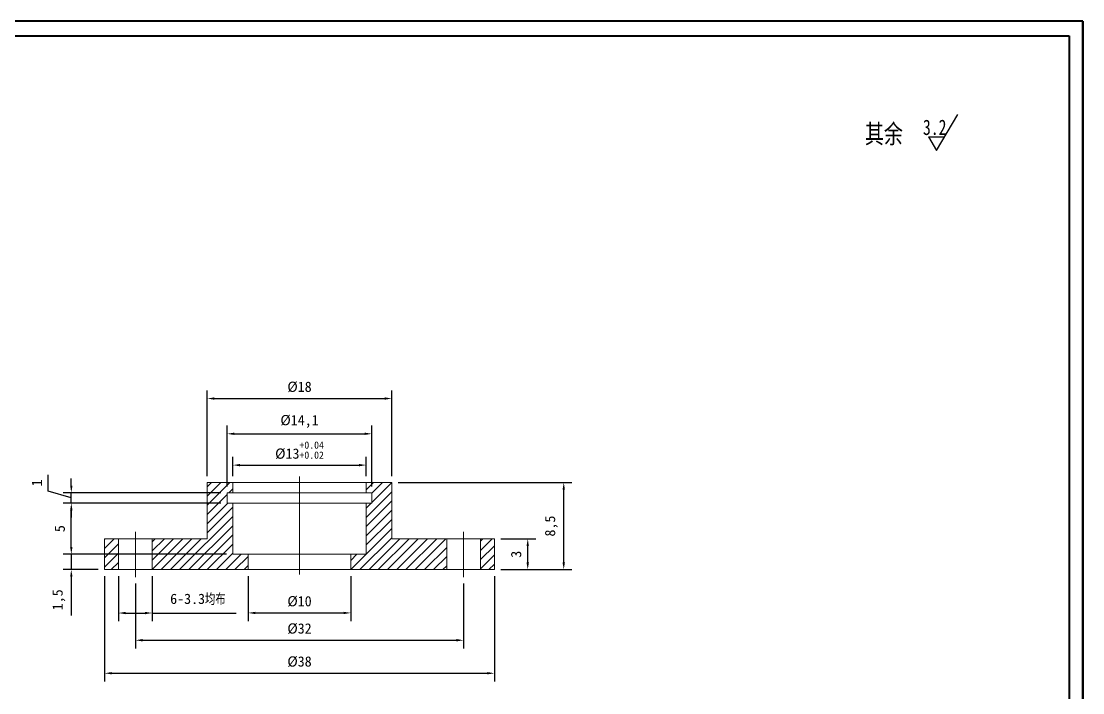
# Model space of a CAD drawing. Header units: millimetres. Extents: x 0 to 1802, y 0 to 841.
# Drawn here: x 1698.3 to 1801.8, y 173.7 to 239.2 of the extents above; entities that cross this region are included whole.
import ezdxf

# ---------------------------------------------------------------- set-up
doc = ezdxf.new("R2010")
doc.units = ezdxf.units.MM
doc.header["$PDSIZE"] = -1
doc.linetypes.add('ACAD_ISO04W100', pattern=[30, 24, -3, 0, -3])
doc.layers.add('9', color=7, linetype='Continuous')
doc.layers.add('中心线', color=6, linetype='ACAD_ISO04W100', lineweight=0)
doc.layers.add('尺寸线', color=100, linetype='Continuous', lineweight=5)
doc.dimstyles.new('Annotative', dxfattribs={"dimscale": 0, "dimtxt": 2.5, "dimasz": 2.5, "dimexe": 1.25, "dimexo": 0.625, "dimtad": 1, "dimtxsty": 'Standard', "dimcen": 2.5, "dimadec": 0, "dimazin": 0, "dimtfac": 1, "dimtmove": 0, "dimatfit": 3, "dimfxl": 1, "dimarcsym": 0})
pattern_1 = [(45, (1308.8756, 142.25443), (-0.4490128, 0.4490128), [])]

# ---------------------------------------------------------------- blocks, each defined once
blk = doc.blocks.new('*D45')
at = {"layer": 'Defpoints', "color": 0, "transparency": 16777216}
for p in [(1734.41, 202.4), (1716.41, 194.21), (1734.41, 194.21)]:
    blk.add_point(p, dxfattribs=at)
at = {"layer": '尺寸线', "color": 0, "lineweight": -2, "transparency": 16777216}
for p, q in [((1716.41, 194.83), (1716.41, 203.2)), ((1734.41, 194.83), (1734.41, 203.2)), ((1717.11, 202.4), (1733.71, 202.4))]:
    blk.add_line(p, q, dxfattribs=at)
at = {"layer": '尺寸线', "color": 0, "transparency": 16777216}
for points in [[(1717.11, 202.52), (1717.11, 202.29), (1716.41, 202.4)], [(1733.71, 202.52), (1733.71, 202.29), (1734.41, 202.4)]]:
    blk.add_solid(points, dxfattribs=at)
at = {"layer": '尺寸线', "color": 0, "transparency": 16777216, "insert": (1725.41, 203.53), "char_height": 1, "attachment_point": 5}
blk.add_mtext('%%C18', dxfattribs=at)
blk = doc.blocks.new('*D47')
at = {"layer": 'Defpoints', "color": 0, "transparency": 16777216}
for p in [(1731.91, 195.91), (1718.91, 194.21), (1731.91, 194.21)]:
    blk.add_point(p, dxfattribs=at)
at = {"layer": '尺寸线', "color": 0, "lineweight": -2, "transparency": 16777216}
for p, q in [((1718.91, 194.83), (1718.91, 196.71)), ((1731.91, 194.83), (1731.91, 196.71)), ((1719.61, 195.91), (1731.21, 195.91))]:
    blk.add_line(p, q, dxfattribs=at)
at = {"layer": '尺寸线', "color": 0, "transparency": 16777216}
for points in [[(1719.61, 196.02), (1719.61, 195.79), (1718.91, 195.91)], [(1731.21, 196.02), (1731.21, 195.79), (1731.91, 195.91)]]:
    blk.add_solid(points, dxfattribs=at)
at = {"layer": '尺寸线', "color": 0, "transparency": 16777216, "insert": (1725.41, 197.35), "char_height": 1, "attachment_point": 5}
blk.add_mtext('%%C13{\\H0.7x;\\S+0.04^ +0.02;}', dxfattribs=at)
blk = doc.blocks.new('*D46')
at = {"layer": 'Defpoints', "color": 0, "transparency": 16777216}
for p in [(1732.46, 198.96), (1718.36, 193.21), (1732.46, 193.21)]:
    blk.add_point(p, dxfattribs=at)
at = {"layer": '尺寸线', "color": 0, "lineweight": -2, "transparency": 16777216}
for p, q in [((1718.36, 193.83), (1718.36, 199.76)), ((1732.46, 193.83), (1732.46, 199.76)), ((1719.06, 198.96), (1731.76, 198.96))]:
    blk.add_line(p, q, dxfattribs=at)
at = {"layer": '尺寸线', "color": 0, "transparency": 16777216}
for points in [[(1719.06, 199.08), (1719.06, 198.85), (1718.36, 198.96)], [(1731.76, 199.08), (1731.76, 198.85), (1732.46, 198.96)]]:
    blk.add_solid(points, dxfattribs=at)
at = {"layer": '尺寸线', "color": 0, "transparency": 16777216, "insert": (1725.41, 200.17), "char_height": 1, "attachment_point": 5}
blk.add_mtext('%%C14,1', dxfattribs=at)
blk = doc.blocks.new('*D51')
at = {"layer": 'Defpoints', "color": 0, "transparency": 16777216}
for p in [(1720.41, 185.71), (1730.41, 185.71), (1730.41, 181.49)]:
    blk.add_point(p, dxfattribs=at)
at = {"layer": '尺寸线', "color": 0, "lineweight": -2, "transparency": 16777216}
for p, q in [((1720.41, 185.08), (1720.41, 180.69)), ((1730.41, 185.08), (1730.41, 180.69)), ((1721.11, 181.49), (1729.71, 181.49))]:
    blk.add_line(p, q, dxfattribs=at)
at = {"layer": '尺寸线', "color": 0, "transparency": 16777216}
for points in [[(1721.11, 181.6), (1721.11, 181.37), (1720.41, 181.49)], [(1729.71, 181.6), (1729.71, 181.37), (1730.41, 181.49)]]:
    blk.add_solid(points, dxfattribs=at)
at = {"layer": '尺寸线', "color": 0, "transparency": 16777216, "insert": (1725.41, 182.61), "char_height": 1, "attachment_point": 5}
blk.add_mtext('%%C10', dxfattribs=at)
blk = doc.blocks.new('*D52')
at = {"layer": 'Defpoints', "color": 0, "transparency": 16777216}
for p in [(1709.41, 184.98), (1741.41, 184.98), (1741.41, 178.82)]:
    blk.add_point(p, dxfattribs=at)
at = {"layer": '尺寸线', "color": 0, "lineweight": -2, "transparency": 16777216}
for p, q in [((1709.41, 184.35), (1709.41, 178.02)), ((1741.41, 184.35), (1741.41, 178.02)), ((1710.11, 178.82), (1740.71, 178.82))]:
    blk.add_line(p, q, dxfattribs=at)
at = {"layer": '尺寸线', "color": 0, "transparency": 16777216}
for points in [[(1710.11, 178.94), (1710.11, 178.71), (1709.41, 178.82)], [(1740.71, 178.94), (1740.71, 178.71), (1741.41, 178.82)]]:
    blk.add_solid(points, dxfattribs=at)
at = {"layer": '尺寸线', "color": 0, "transparency": 16777216, "insert": (1725.41, 179.95), "char_height": 1, "attachment_point": 5}
blk.add_mtext('%%C32', dxfattribs=at)
blk = doc.blocks.new('*D53')
at = {"layer": 'Defpoints', "color": 0, "transparency": 16777216}
for p in [(1706.41, 185.71), (1744.41, 185.71), (1744.41, 175.6)]:
    blk.add_point(p, dxfattribs=at)
at = {"layer": '尺寸线', "color": 0, "lineweight": -2, "transparency": 16777216}
for p, q in [((1706.41, 185.08), (1706.41, 174.8)), ((1744.41, 185.08), (1744.41, 174.8)), ((1707.11, 175.6), (1743.71, 175.6))]:
    blk.add_line(p, q, dxfattribs=at)
at = {"layer": '尺寸线', "color": 0, "transparency": 16777216}
for points in [[(1707.11, 175.72), (1707.11, 175.49), (1706.41, 175.6)], [(1743.71, 175.72), (1743.71, 175.49), (1744.41, 175.6)]]:
    blk.add_solid(points, dxfattribs=at)
at = {"layer": '尺寸线', "color": 0, "transparency": 16777216, "insert": (1725.41, 176.73), "char_height": 1, "attachment_point": 5}
blk.add_mtext('%%C38', dxfattribs=at)
blk = doc.blocks.new('*D55')
at = {"layer": 'Defpoints', "color": 0, "transparency": 16777216}
for p in [(1734.41, 194.21), (1751.17, 194.21), (1744.41, 185.71)]:
    blk.add_point(p, dxfattribs=at)
at = {"layer": '尺寸线', "color": 0, "lineweight": -2, "transparency": 16777216}
for p, q in [((1735.03, 194.21), (1751.97, 194.21)), ((1751.17, 186.41), (1751.17, 193.51)), ((1745.03, 185.71), (1751.97, 185.71))]:
    blk.add_line(p, q, dxfattribs=at)
at = {"layer": '尺寸线', "color": 0, "transparency": 16777216}
for points in [[(1751.05, 193.51), (1751.28, 193.51), (1751.17, 194.21)], [(1751.05, 186.41), (1751.28, 186.41), (1751.17, 185.71)]]:
    blk.add_solid(points, dxfattribs=at)
at = {"layer": '尺寸线', "color": 0, "transparency": 16777216, "insert": (1749.96, 189.96), "char_height": 1, "attachment_point": 5, "rotation": 90}
blk.add_mtext('8,5', dxfattribs=at)
blk = doc.blocks.new('*D50')
at = {"layer": 'Defpoints', "color": 0, "transparency": 16777216}
for p in [(1703.16, 187.21), (1718.91, 187.21), (1706.41, 185.71)]:
    blk.add_point(p, dxfattribs=at)
at = {"layer": '尺寸线', "color": 0, "lineweight": -2, "transparency": 16777216}
for p, q in [((1703.16, 187.91), (1703.16, 188.61)), ((1718.28, 187.21), (1702.36, 187.21)), ((1703.16, 187.21), (1703.16, 185.71)), ((1705.78, 185.71), (1702.36, 185.71)), ((1703.16, 185.01), (1703.16, 181.23))]:
    blk.add_line(p, q, dxfattribs=at)
at = {"layer": '尺寸线', "color": 0, "transparency": 16777216}
for points in [[(1703.05, 187.91), (1703.28, 187.91), (1703.16, 187.21)], [(1703.05, 185.01), (1703.28, 185.01), (1703.16, 185.71)]]:
    blk.add_solid(points, dxfattribs=at)
at = {"layer": '尺寸线', "color": 0, "transparency": 16777216, "insert": (1701.95, 182.77), "char_height": 1, "attachment_point": 5, "rotation": 90}
blk.add_mtext('1,5', dxfattribs=at)
blk = doc.blocks.new('*D54')
at = {"layer": 'Defpoints', "color": 0, "transparency": 16777216}
for p in [(1744.41, 188.71), (1747.66, 188.71), (1744.41, 185.71)]:
    blk.add_point(p, dxfattribs=at)
at = {"layer": '尺寸线', "color": 0, "lineweight": -2, "transparency": 16777216}
for p, q in [((1745.03, 188.71), (1748.46, 188.71)), ((1747.66, 186.41), (1747.66, 188.01)), ((1745.03, 185.71), (1748.46, 185.71))]:
    blk.add_line(p, q, dxfattribs=at)
at = {"layer": '尺寸线', "color": 0, "transparency": 16777216}
for points in [[(1747.54, 188.01), (1747.77, 188.01), (1747.66, 188.71)], [(1747.54, 186.41), (1747.77, 186.41), (1747.66, 185.71)]]:
    blk.add_solid(points, dxfattribs=at)
at = {"layer": '尺寸线', "color": 0, "transparency": 16777216, "insert": (1746.53, 187.21), "char_height": 1, "attachment_point": 5, "rotation": 90}
blk.add_mtext('3', dxfattribs=at)
blk = doc.blocks.new('*D57')
at = {"layer": 'Defpoints', "color": 0, "transparency": 16777216}
for p in [(1707.76, 185.71), (1711.06, 185.71), (1711.06, 181.48)]:
    blk.add_point(p, dxfattribs=at)
at = {"layer": '尺寸线', "color": 0, "lineweight": -2, "transparency": 16777216}
for p, q in [((1707.76, 185.08), (1707.76, 180.68)), ((1711.06, 185.08), (1711.06, 180.68)), ((1708.46, 181.48), (1710.36, 181.48)), ((1711.06, 181.48), (1719.25, 181.48))]:
    blk.add_line(p, q, dxfattribs=at)
at = {"layer": '尺寸线', "color": 0, "transparency": 16777216}
for points in [[(1708.46, 181.59), (1708.46, 181.36), (1707.76, 181.48)], [(1710.36, 181.59), (1710.36, 181.36), (1711.06, 181.48)]]:
    blk.add_solid(points, dxfattribs=at)
at = {"layer": '尺寸线', "color": 0, "transparency": 16777216, "insert": (1715.5, 182.81), "char_height": 1, "attachment_point": 5}
blk.add_mtext('6-3.3{\\fHYSWLongFangSong|b0|i0|c134|p2;均布}', dxfattribs=at)
blk = doc.blocks.new('*D60')
at = {"layer": 'Defpoints', "color": 0, "transparency": 16777216}
for p in [(1703.16, 192.21), (1718.36, 192.21), (1718.91, 187.21)]:
    blk.add_point(p, dxfattribs=at)
at = {"layer": '尺寸线', "color": 0, "lineweight": -2, "transparency": 16777216}
for p, q in [((1717.73, 192.21), (1702.36, 192.21)), ((1703.16, 187.91), (1703.16, 191.51)), ((1718.28, 187.21), (1702.36, 187.21))]:
    blk.add_line(p, q, dxfattribs=at)
at = {"layer": '尺寸线', "color": 0, "transparency": 16777216}
for points in [[(1703.05, 191.51), (1703.28, 191.51), (1703.16, 192.21)], [(1703.05, 187.91), (1703.28, 187.91), (1703.16, 187.21)]]:
    blk.add_solid(points, dxfattribs=at)
at = {"layer": '尺寸线', "color": 0, "transparency": 16777216, "insert": (1702.04, 189.71), "char_height": 1, "attachment_point": 5, "rotation": 90}
blk.add_mtext('5', dxfattribs=at)
blk = doc.blocks.new('*D61')
at = {"layer": 'Defpoints', "color": 0, "transparency": 16777216}
for p in [(1703.16, 193.21), (1718.36, 193.21), (1718.36, 192.21)]:
    blk.add_point(p, dxfattribs=at)
at = {"layer": '尺寸线', "color": 0, "lineweight": -2, "transparency": 16777216}
for p, q in [((1700.92, 193.38), (1700.92, 194.96)), ((1703.16, 193.91), (1703.16, 194.61)), ((1703.16, 192.71), (1700.92, 193.38)), ((1717.73, 193.21), (1702.36, 193.21)), ((1703.16, 192.21), (1703.16, 193.21)), ((1703.16, 192.21), (1703.16, 193.21)), ((1717.73, 192.21), (1702.36, 192.21)), ((1703.16, 191.51), (1703.16, 190.81))]:
    blk.add_line(p, q, dxfattribs=at)
at = {"layer": '尺寸线', "color": 0, "transparency": 16777216}
for points in [[(1703.05, 193.91), (1703.28, 193.91), (1703.16, 193.21)], [(1703.05, 191.51), (1703.28, 191.51), (1703.16, 192.21)]]:
    blk.add_solid(points, dxfattribs=at)
at = {"layer": '尺寸线', "color": 0, "transparency": 16777216, "insert": (1699.8, 194.17), "char_height": 1, "attachment_point": 5, "rotation": 90}
blk.add_mtext('1', dxfattribs=at)

msp = doc.modelspace()

# ---------------------------------------------------------------- hatches: boundary and pattern name
at = {"linetype": 'Continuous', "lineweight": 0}
h = msp.add_hatch(dxfattribs=at)
h.set_pattern_fill('ANSI31', color=4, scale=0.2, style=0)
h.set_pattern_definition([(45, (1627.3504, 57.1296), (-0.4490128, 0.4490128), [])])
h.paths.add_polyline_path([(1718.358, 193.208), (1718.908, 193.208), (1718.908, 194.208), (1716.408, 194.208), (1716.408, 188.708), (1711.058, 188.708), (1711.058, 185.708), (1720.408, 185.708), (1720.408, 187.208), (1718.908, 187.208), (1718.908, 192.208), (1718.358, 192.208)], flags=0)
h = msp.add_hatch(dxfattribs=at)
h.set_pattern_fill('ANSI31', color=4, scale=0.2, style=0)
h.set_pattern_definition(pattern_1)
h.paths.add_polyline_path([(1731.908, 193.208), (1732.458, 193.208), (1732.458, 192.208), (1731.908, 192.208), (1731.908, 187.208), (1730.408, 187.208), (1730.408, 185.708), (1739.758, 185.708), (1739.758, 188.708), (1734.408, 188.708), (1734.408, 194.208), (1731.908, 194.208)], flags=0)
h = msp.add_hatch(dxfattribs=at)
h.set_pattern_fill('ANSI31', color=4, scale=0.2, style=0)
h.set_pattern_definition(pattern_1)
h.paths.add_polyline_path([(1707.758, 188.708), (1706.408, 188.708), (1706.408, 185.708), (1707.758, 185.708)], flags=0)
h = msp.add_hatch(dxfattribs=at)
h.set_pattern_fill('ANSI31', color=4, scale=0.2, style=0)
h.set_pattern_definition(pattern_1)
h.paths.add_polyline_path([(1744.408, 188.708), (1743.058, 188.708), (1743.058, 185.708), (1744.408, 185.708)], flags=0)

# ---------------------------------------------------------------- linework, layer by layer
for p, q in [((1787.497, 226.602), (1789.572, 230.13)), ((1786.715, 227.932), (1787.497, 226.602)), ((1786.715, 227.932), (1788.28, 227.932))]:
    msp.add_line(p, q)
at = {"color": 7, "linetype": 'Continuous', "lineweight": 15}
for p, q in [((1716.408, 188.708), (1716.408, 194.208)), ((1716.408, 194.208), (1718.908, 194.208)), ((1718.908, 193.208), (1718.908, 194.208)), ((1718.908, 194.208), (1731.908, 194.208)), ((1731.908, 194.208), (1731.908, 193.208)), ((1731.908, 194.208), (1734.408, 194.208)), ((1734.408, 194.208), (1734.408, 188.708)), ((1718.358, 192.208), (1718.358, 193.208)), ((1718.908, 193.208), (1718.358, 193.208)), ((1731.908, 193.208), (1718.908, 193.208)), ((1732.458, 193.208), (1731.908, 193.208)), ((1732.458, 193.208), (1732.458, 192.208)), ((1718.358, 192.208), (1718.908, 192.208)), ((1718.908, 187.208), (1718.908, 192.208)), ((1718.908, 192.208), (1731.908, 192.208)), ((1731.908, 192.208), (1731.908, 187.208)), ((1731.908, 192.208), (1732.458, 192.208)), ((1706.408, 185.708), (1706.408, 188.708)), ((1706.408, 188.708), (1707.758, 188.708)), ((1707.758, 188.708), (1711.058, 188.708)), ((1707.758, 185.708), (1707.758, 188.708)), ((1711.058, 188.708), (1711.058, 185.708)), ((1711.058, 188.708), (1716.408, 188.708)), ((1734.408, 188.708), (1739.758, 188.708)), ((1739.758, 188.708), (1743.058, 188.708)), ((1739.758, 185.708), (1739.758, 188.708)), ((1743.058, 188.708), (1743.058, 185.708)), ((1743.058, 188.708), (1744.408, 188.708)), ((1744.408, 188.708), (1744.408, 185.708)), ((1718.908, 187.208), (1720.408, 187.208)), ((1720.408, 187.208), (1730.408, 187.208)), ((1720.408, 185.708), (1720.408, 187.208)), ((1730.408, 187.208), (1730.408, 185.708)), ((1730.408, 187.208), (1731.908, 187.208)), ((1706.408, 185.708), (1707.758, 185.708)), ((1707.758, 185.708), (1711.058, 185.708)), ((1711.058, 185.708), (1720.408, 185.708)), ((1720.408, 185.708), (1730.408, 185.708)), ((1730.408, 185.708), (1739.758, 185.708)), ((1739.758, 185.708), (1743.058, 185.708)), ((1743.058, 185.708), (1744.408, 185.708))]:
    msp.add_line(p, q, dxfattribs=at)
at = {"layer": '9', "color": 7, "lineweight": 40}
for p, q in [((1801.764, 239.215), (1645.247, 239.215)), ((1801.764, 128.508), (1801.764, 239.215)), ((1801.764, 239.215), (1801.764, 128.508)), ((1648.466, 237.803), (1800.449, 237.803)), ((1800.449, 237.803), (1800.449, 129.825))]:
    msp.add_line(p, q, dxfattribs=at)
at = {"layer": '中心线'}
for p, q in [((1725.408, 194.784), (1725.408, 185.23)), ((1709.408, 189.413), (1709.408, 184.976)), ((1741.408, 189.413), (1741.408, 184.976))]:
    msp.add_line(p, q, dxfattribs=at)

# ---------------------------------------------------------------- texts
at = {"attachment_point": 1}
for s, width, gutter_width, insert, char_height in [('{\\fHYSWLongFangSong|b0|i0|c134|p2;其余}', 1569.10893, 9.339, (1780.524, 229.151), 1.85295), ('{\\fHYSWLongFangSong|b0|i0|c134|p2;3.2}', 2.90529, 17.5, (1786.182, 229.616), 1.5)]:
    msp.add_mtext_dynamic_manual_height_columns(s, width=width, gutter_width=gutter_width, heights=[0], dxfattribs=dict(at, insert=insert, char_height=char_height))

# ---------------------------------------------------------------- dimensions: what is measured, and where the dimension line sits
at = {"layer": '尺寸线'}
for base, p1, p2, text, picture, middle in [((1734.408, 202.404), (1716.408, 194.208), (1734.408, 194.208), '%%C<>', '*D45', (1725.408, 203.529)), ((1732.458, 198.965), (1718.358, 193.208), (1732.458, 193.208), '%%C<>', '*D46', (1725.408, 200.173)), ((1731.908, 195.908), (1718.908, 194.208), (1731.908, 194.208), '%%C<>{\\H0.7x;\\S+0.04^ +0.02;}', '*D47', (1725.408, 197.35)), ((1744.408, 175.603), (1706.408, 185.708), (1744.408, 185.708), '%%C<>', '*D53', (1725.408, 176.728)), ((1711.058, 181.478), (1707.758, 185.708), (1711.058, 185.708), '6-3.3{\\fHYSWLongFangSong|b0|i0|c134|p2;均布}', '*D57', (1715.503, 182.812)), ((1730.408, 181.487), (1720.408, 185.708), (1730.408, 185.708), '%%C<>', '*D51', (1725.408, 182.612)), ((1741.408, 178.824), (1709.408, 184.976), (1741.408, 184.976), '%%C<>', '*D52', (1725.408, 179.949))]:
    dim = msp.add_linear_dim(base=base, p1=p1, p2=p2, text=text, dimstyle='Annotative', override={"dimtxt": 1, "dimasz": 0.7, "dimexe": 0.8}, dxfattribs=at)
    dim.commit()
    dim.dimension.update_dxf_attribs({"geometry": picture, "text_midpoint": middle})
for base, p1, p2, picture, middle in [((1703.162, 193.208), (1718.358, 192.208), (1718.358, 193.208), '*D61', (1699.799, 194.005)), ((1751.167, 194.208), (1744.408, 185.708), (1734.408, 194.208), '*D55', (1749.959, 189.958)), ((1703.162, 192.208), (1718.908, 187.208), (1718.358, 192.208), '*D60', (1702.037, 189.708)), ((1747.655, 188.708), (1744.408, 185.708), (1744.408, 188.708), '*D54', (1746.53, 187.208))]:
    dim = msp.add_linear_dim(base=base, p1=p1, p2=p2, angle=90, dimstyle='Annotative', override={"dimtxt": 1, "dimasz": 0.7, "dimexe": 0.8}, dxfattribs=at)
    dim.commit()
    dim.dimension.update_dxf_attribs({"geometry": picture, "text_midpoint": middle})
dim = msp.add_linear_dim(base=(1703.162, 187.208), p1=(1706.408, 185.708), p2=(1718.908, 187.208), angle=90, dimstyle='Annotative', override={"dimtxt": 1, "dimasz": 0.7, "dimexe": 0.8}, dxfattribs=at)
dim.commit()
dim.dimension.update_dxf_attribs({"geometry": '*D50', "text_midpoint": (1703.162, 182.767), "dimtype": 160})

doc.saveas('drawing.dxf')
